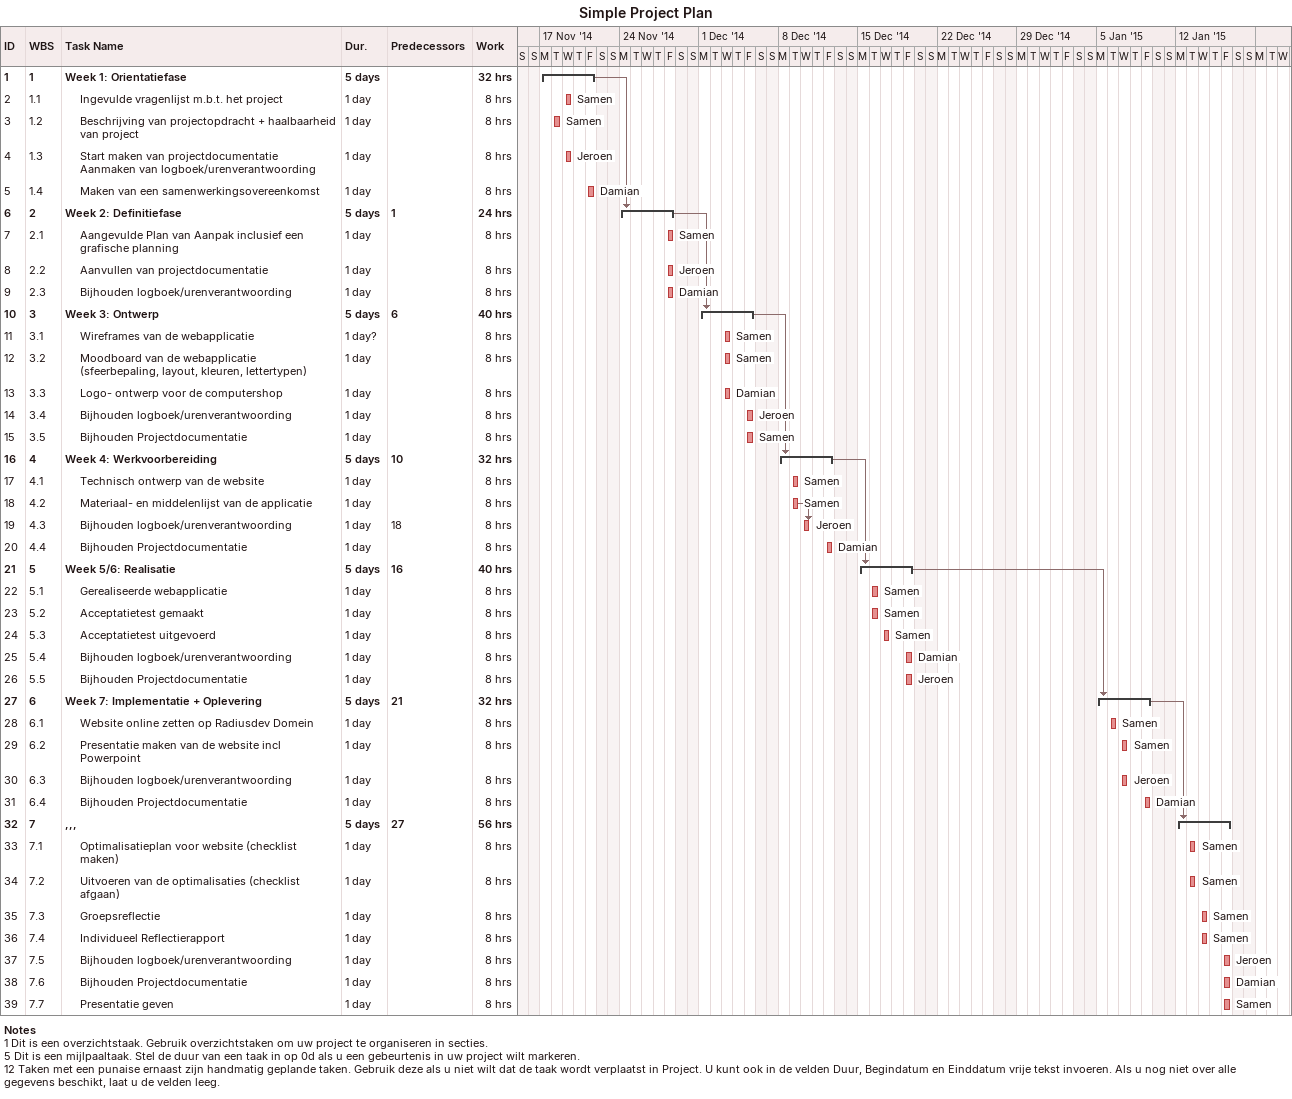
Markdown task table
Simple Project Plan

| ID | WBS | Task | Duration | Start | Finish | Predecessors | Resources | Work (h) |
|---|---|---|---|---|---|---|---|---|
| 1 | 1 | **Week 1: Orientatiefase** | 5d | 2014-11-17 | 2014-11-21 |  |  | 32 |
| 2 | 1.1 | Ingevulde vragenlijst m.b.t. het project | 1d | 2014-11-19 | 2014-11-19 |  | Samen | 8 |
| 3 | 1.2 | Beschrijving van projectopdracht + haalbaarheid van project | 1d | 2014-11-18 | 2014-11-18 |  | Samen | 8 |
| 4 | 1.3 | Start maken van projectdocumentatie Aanmaken van logboek/urenverantwoording | 1d | 2014-11-19 | 2014-11-19 |  | Jeroen | 8 |
| 5 | 1.4 | Maken van een samenwerkingsovereenkomst | 1d | 2014-11-21 | 2014-11-21 |  | Damian | 8 |
| 6 | 2 | **Week 2: Definitiefase** | 5d | 2014-11-24 | 2014-11-28 | 1 |  | 24 |
| 7 | 2.1 | Aangevulde Plan van Aanpak inclusief een grafische planning | 1d | 2014-11-28 | 2014-11-28 |  | Samen | 8 |
| 8 | 2.2 | Aanvullen van projectdocumentatie | 1d | 2014-11-28 | 2014-11-28 |  | Jeroen | 8 |
| 9 | 2.3 | Bijhouden logboek/urenverantwoording | 1d | 2014-11-28 | 2014-11-28 |  | Damian | 8 |
| 10 | 3 | **Week 3: Ontwerp** | 5d | 2014-12-01 | 2014-12-05 | 6 |  | 40 |
| 11 | 3.1 | Wireframes van de webapplicatie | 1d? | 2014-12-03 | 2014-12-03 |  | Samen | 8 |
| 12 | 3.2 | Moodboard van de webapplicatie (sfeerbepaling, layout, kleuren, lettertypen) | 1d | 2014-12-03 | 2014-12-03 |  | Samen | 8 |
| 13 | 3.3 | Logo- ontwerp voor de computershop | 1d | 2014-12-03 | 2014-12-03 |  | Damian | 8 |
| 14 | 3.4 | Bijhouden logboek/urenverantwoording | 1d | 2014-12-05 | 2014-12-05 |  | Jeroen | 8 |
| 15 | 3.5 | Bijhouden Projectdocumentatie | 1d | 2014-12-05 | 2014-12-05 |  | Samen | 8 |
| 16 | 4 | **Week 4: Werkvoorbereiding** | 5d | 2014-12-08 | 2014-12-12 | 10 |  | 32 |
| 17 | 4.1 | Technisch ontwerp van de website | 1d | 2014-12-09 | 2014-12-09 |  | Samen | 8 |
| 18 | 4.2 | Materiaal- en middelenlijst van de applicatie | 1d | 2014-12-09 | 2014-12-09 |  | Samen | 8 |
| 19 | 4.3 | Bijhouden logboek/urenverantwoording | 1d | 2014-12-10 | 2014-12-10 | 18 | Jeroen | 8 |
| 20 | 4.4 | Bijhouden Projectdocumentatie | 1d | 2014-12-12 | 2014-12-12 |  | Damian | 8 |
| 21 | 5 | **Week 5/6: Realisatie** | 5d | 2014-12-15 | 2014-12-19 | 16 |  | 40 |
| 22 | 5.1 | Gerealiseerde webapplicatie | 1d | 2014-12-16 | 2014-12-16 |  | Samen | 8 |
| 23 | 5.2 | Acceptatietest gemaakt | 1d | 2014-12-16 | 2014-12-16 |  | Samen | 8 |
| 24 | 5.3 | Acceptatietest uitgevoerd | 1d | 2014-12-17 | 2014-12-17 |  | Samen | 8 |
| 25 | 5.4 | Bijhouden logboek/urenverantwoording | 1d | 2014-12-19 | 2014-12-19 |  | Damian | 8 |
| 26 | 5.5 | Bijhouden Projectdocumentatie | 1d | 2014-12-19 | 2014-12-19 |  | Jeroen | 8 |
| 27 | 6 | **Week 7: Implementatie + Oplevering** | 5d | 2015-01-05 | 2015-01-09 | 21 |  | 32 |
| 28 | 6.1 | Website online zetten op Radiusdev Domein | 1d | 2015-01-06 | 2015-01-06 |  | Samen | 8 |
| 29 | 6.2 | Presentatie maken van de website incl Powerpoint | 1d | 2015-01-07 | 2015-01-07 |  | Samen | 8 |
| 30 | 6.3 | Bijhouden logboek/urenverantwoording | 1d | 2015-01-07 | 2015-01-07 |  | Jeroen | 8 |
| 31 | 6.4 | Bijhouden Projectdocumentatie | 1d | 2015-01-09 | 2015-01-09 |  | Damian | 8 |
| 32 | 7 | **,,,** | 5d | 2015-01-12 | 2015-01-16 | 27 |  | 56 |
| 33 | 7.1 | Optimalisatieplan voor website (checklist maken) | 1d | 2015-01-13 | 2015-01-13 |  | Samen | 8 |
| 34 | 7.2 | Uitvoeren van de optimalisaties (checklist afgaan) | 1d | 2015-01-13 | 2015-01-13 |  | Samen | 8 |
| 35 | 7.3 | Groepsreflectie | 1d | 2015-01-14 | 2015-01-14 |  | Samen | 8 |
| 36 | 7.4 | Individueel Reflectierapport | 1d | 2015-01-14 | 2015-01-14 |  | Samen | 8 |
| 37 | 7.5 | Bijhouden logboek/urenverantwoording | 1d | 2015-01-16 | 2015-01-16 |  | Jeroen | 8 |
| 38 | 7.6 | Bijhouden Projectdocumentatie | 1d | 2015-01-16 | 2015-01-16 |  | Damian | 8 |
| 39 | 7.7 | Presentatie geven | 1d | 2015-01-16 | 2015-01-16 |  | Samen | 8 |

Notes
- 1: Dit is een overzichtstaak. Gebruik overzichtstaken om uw project te organiseren in secties.
- 5: Dit is een mijlpaaltaak. Stel de duur van een taak in op 0d als u een gebeurtenis in uw project wilt markeren.
- 12: Taken met een punaise ernaast zijn handmatig geplande taken. Gebruik deze als u niet wilt dat de taak wordt verplaatst in Project. U kunt ook in de velden Duur, Begindatum en Einddatum vrije tekst invoeren. Als u nog niet over alle gegevens beschikt, laat u de velden leeg.
